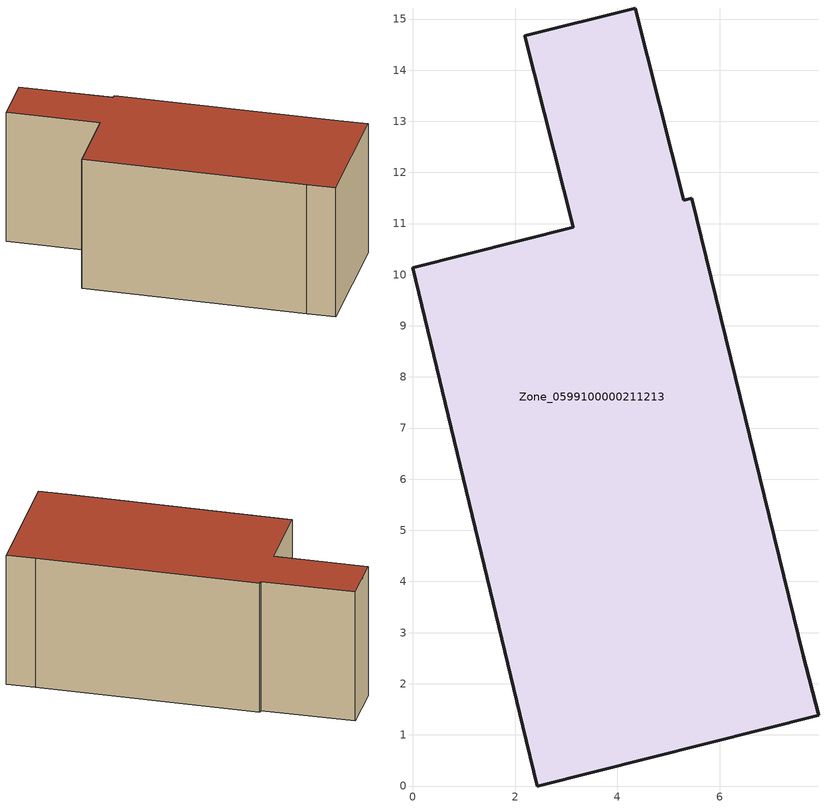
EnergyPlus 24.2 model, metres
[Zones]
Zone_0599100000211213
 floor ground (C_G): 3.13,10.93 2.19,14.68 4.35,15.22 5.29,11.46 5.45,11.5 7.63,2.55 7.93,1.39 2.44,0 2.14,1.16 0,10.14 z0
 wall outside (C_F): 2.14,1.16 2.44,0 7.93,1.39 7.63,2.55 5.45,11.5 5.29,11.46 4.35,15.22 2.19,14.68 3.13,10.93 0,10.14 2.14,1.16 z0:5.81
 roof outside (C_R): 2.19,14.68 3.13,10.93 0,10.14 2.14,1.16 2.44,0 7.93,1.39 7.63,2.55 5.45,11.5 5.29,11.46 4.35,15.22 z5.81
[BUILDING]
Pand.0599100000211213: North Axis=0; Terrain=City; Loads Convergence Tolerance Value=0.04; Temperature Convergence Tolerance Value=0.4; Solar Distribution=FullExterior; Maximum Number of Warmup Days=25; Minimum Number of Warmup Days=1
[Site:Location]
Rotterdam.The.Hague.AP_ZH_NLD Design_Conditions: Latitude=51.96; Longitude=4.45; Time Zone=1; Elevation=-4.5
[SITE:GROUNDTEMPERATURE:BUILDINGSURFACE]
18, 18, 18, 18, 18, 18, 18, 18, 18, 18, 18, 18
[MATERIAL] Thermal Absorptance=0.9; Solar Absorptance=0.7; Visible Absorptance=0.7
Name | Roughness | Thickness | Conductivity | Density | Specific Heat
G.TC.1975-1991 | MediumSmooth | 0.15 | 0.288461 | 540 | 1210
F.TC.1975-1991 | Rough | 0.3 | 0.230769 | 1920 | 840
R.TC.1975-1991 | MediumRough | 0.2 | 0.153846 | 1500 | 1000
[CONSTRUCTION]
C_G: G.TC.1975-1991
C_F: F.TC.1975-1991
C_R: R.TC.1975-1991
[ZONE]
Zone_0599100000211213: Type=1; Multiplier=1; Ceiling Height=Autocalculate; Volume=Autocalculate; Floor Area=autocalculate; Part of Total Floor Area=Yes
[ZONEINFILTRATION:DESIGNFLOWRATE]
Infil_Zone_0599100000211213: Zone or ZoneList or Space or SpaceList=Zone_0599100000211213; Schedule=AlwaysOn; Design Flow Rate Calculation Method=Flow/Area; Flow Rate per Floor Area=0.003; Constant Term Coefficient=1; Temperature Term Coefficient=0; Velocity Term Coefficient=0; Velocity Squared Term Coefficient=0
[HVACTEMPLATE:ZONE:IDEALLOADSAIRSYSTEM]
Zone_0599100000211213: Maximum Heating Supply Air Temperature=50; Minimum Cooling Supply Air Temperature=13; Maximum Heating Supply Air Humidity Ratio=0.0156; Minimum Cooling Supply Air Humidity Ratio=0.0077; Heating Limit=NoLimit; Cooling Limit=NoLimit; Dehumidification Control Type=ConstantSensibleHeatRatio; Cooling Sensible Heat Ratio=0.7; Dehumidification Setpoint=60; Humidification Control Type=None; Humidification Setpoint=30; Outdoor Air Method=None; Outdoor Air Flow Rate per Person=0.00944; Outdoor Air Flow Rate per Zone Floor Area=0; Outdoor Air Flow Rate per Zone=0; Demand Controlled Ventilation Type=None; Outdoor Air Economizer Type=NoEconomizer; Heat Recovery Type=None; Sensible Heat Recovery Effectiveness=0.7; Latent Heat Recovery Effectiveness=0.65
[ZONECONTROL:THERMOSTAT]
ThermostatControl_Zone_0599100000211213: Zone or ZoneList=Zone_0599100000211213; Control Type Schedule=DualSetpointControlType; Control 1=Thermostat_Zone_0599100000211213; Temperature Difference Between Cutout And Setpoint=0
[THERMOSTATSETPOINT:DUALSETPOINT]
Thermostat_Zone_0599100000211213: Heating Setpoint Temperature Schedule=HeatingSetpoint_Zone_0599100000211213; Cooling Setpoint Temperature Schedule=CoolingSetpoint_Zone_0599100000211213
[SCHEDULE:COMPACT]
HeatingSetpoint_Zone_0599100000211213: Through: 12/31, For: AllDays, Until: 24:00, 21
CoolingSetpoint_Zone_0599100000211213: Through: 12/31, For: AllDays, Until: 24:00, 24
DualSetpointControlType: Through: 12/31, For: AllDays, Until: 24:00, 4
AlwaysOn: Through: 12/31, For: AllDays, Until: 24:00, 1
